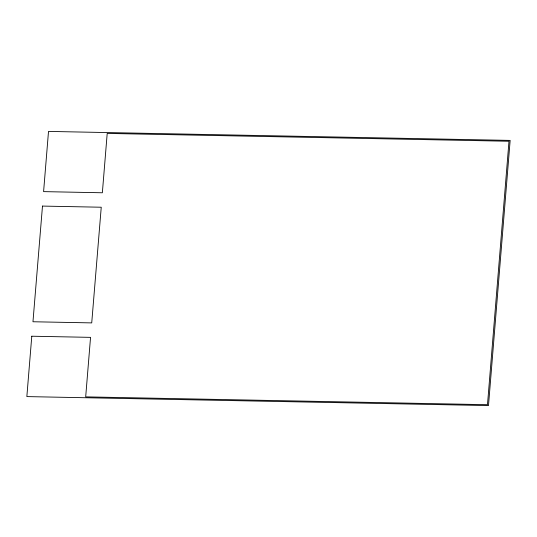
<?xml version="1.0" encoding="UTF-8"?>
<svg xmlns="http://www.w3.org/2000/svg" width="537" height="537" viewBox="0 0 537 537"><rect width="100%" height="100%" fill="white"/><g stroke="black" fill="none" stroke-linecap="round" stroke-linejoin="round"><path stroke-width="0.81" d="M31.784 336.216L26.85 396.595L488.489 405.583L510.15 140.405L48.511 131.417L43.591 191.622L102.359 192.77L107.205 133.424L508.995 141.251L487.482 404.697L85.685 396.87L90.545 337.357L31.784 336.216M42.483 206.08L32.965 321.757L91.726 322.898L101.245 207.228L42.483 206.08"/></g></svg>
